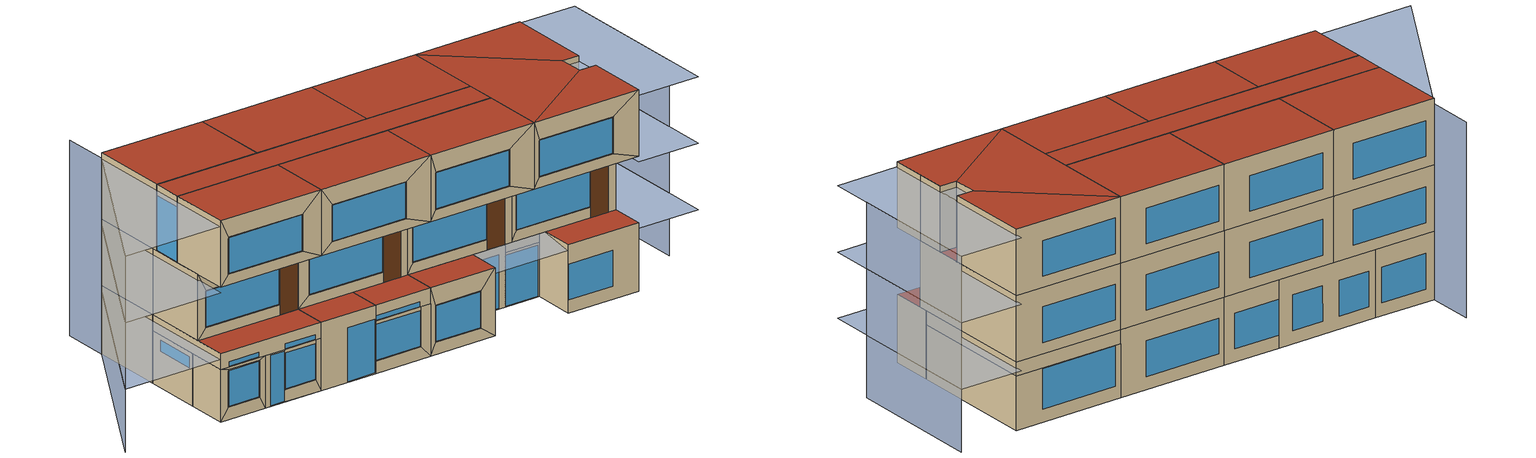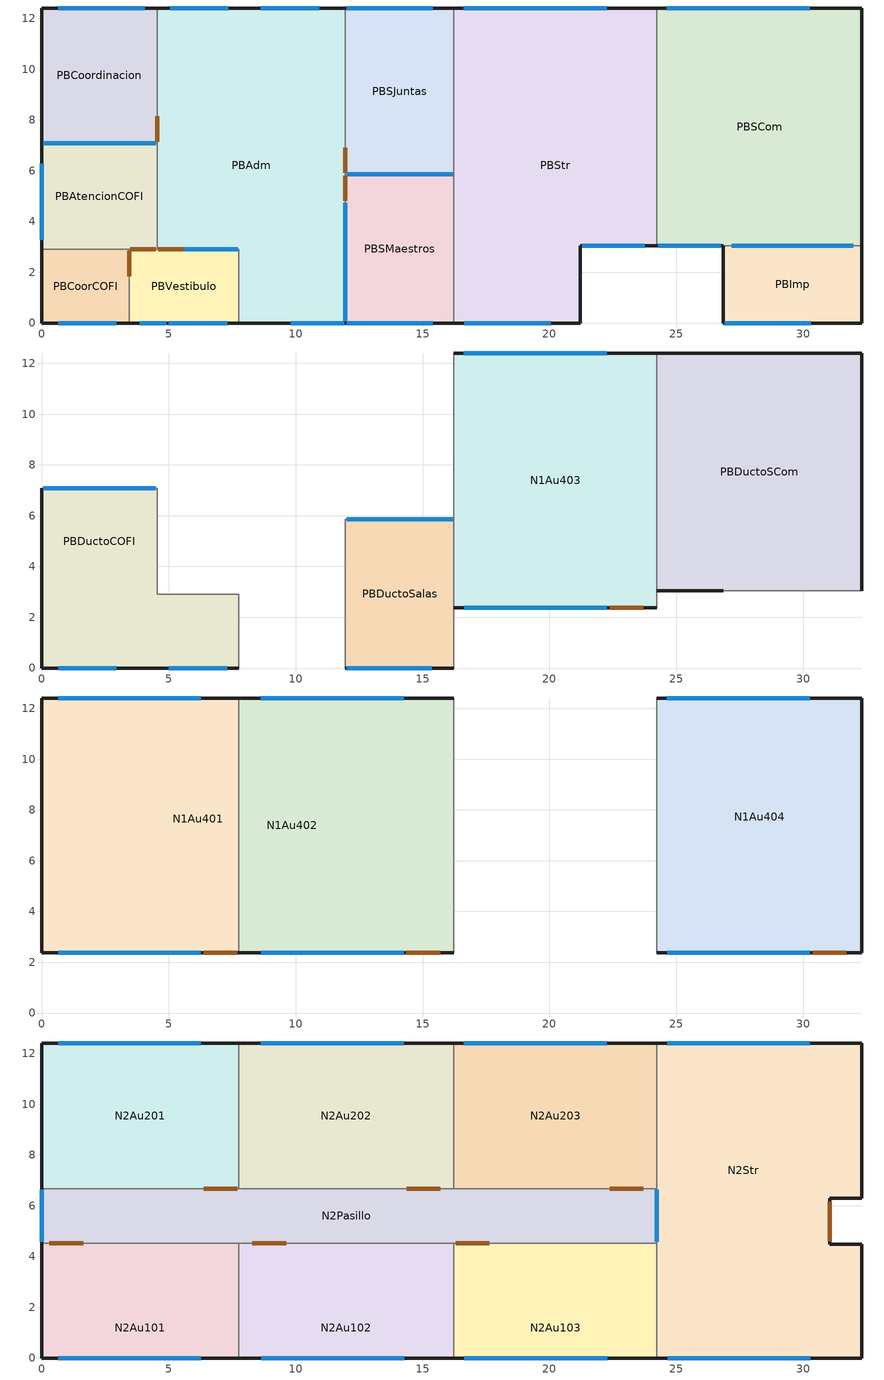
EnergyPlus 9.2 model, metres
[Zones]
PBAdm
 floor outside (PS-12): 11.96,12.41 11.96,0 7.75,0 7.75,2.9 4.54,2.9 4.54,12.41 z0
 wall outside (M-05): 11.96,12.41 4.54,12.41 / 7.75,0 11.96,0 z0:4.68
 wall to PBSMaestros (M-05): 11.96,0 11.96,5.86 z0:3.59
 wall to PBDuctoSalas (M-05): 11.96,0 11.96,5.86 z3.59:4.68
 wall to PBSJuntas (M-08): 11.96,5.86 11.96,12.41 z0:4.68
 wall to PBVestibulo (M-06): 7.75,2.9 7.75,0 z0:3.59
 wall to PBDuctoCOFI (M-06): 7.75,2.9 7.75,0 z3.59:4.68
 wall to PBDuctoCOFI (M-08): 4.54,7.09 4.54,2.9 z3.59:4.68
 wall to PBAtencionCOFI (M-08): 4.54,7.09 4.54,2.9 z0:3.59
 wall to PBCoordinacion (M-08): 4.54,12.41 4.54,7.09 z0:4.68
 wall to PBDuctoCOFI (M-05): 4.54,2.9 7.75,2.9 z3.59:4.68
 wall to PBVestibulo (M-05): 4.54,2.9 7.75,2.9 z0:3.59
 window inside (Ventana_6mm): 11.96,0.07 11.96,4.74 / 5.62,2.9 7.72,2.9 z0.05:3.38
 window (Ventana_6mm): 7.35,12.41 5.06,12.41 z0.9:3.35; 10.93,12.41,3.35 10.92,12.41,0.9 8.63,12.41,0.9 8.64,12.41,3.35
 window (Ventana_10mm): 9.81,0 11.91,0 z0.05:3.72
 door inside (MDF): 11.96,4.81 11.96,5.81 / 11.96,5.91 11.96,6.91 / 4.54,8.14 4.54,7.14 / 4.59,2.9 5.59,2.9 z0:2.25
 roof outside (PS-02): 11.96,0 11.96,2.38 7.75,2.38 7.75,0 z4.68
PBAtencionCOFI
 floor outside (PS-12): 4.54,7.09 4.54,2.9 0,2.9 0,7.09 z0
 wall outside (M-05): 0,7.09 0,2.9 z0:3.59
 wall to PBCoordinacion (M-05): 4.54,7.09 0,7.09 z0:3.59
 wall to PBCoorCOFI (M-06): 0,2.9 3.44,2.9 z0:3.59
 wall to PBVestibulo (M-05): 3.44,2.9 4.54,2.9 z0:3.59
 window (Ventana_6mm): 0,6.27 0,3.27 z2.5:3.25
 door inside (MDF): 3.49,2.9 4.49,2.9 z0:2.25
PBCoorCOFI
 floor outside (PS-12): 3.44,2.9 3.44,0 0,0 0,2.9 z0
 wall outside (M-05): 0,2.9 0,0 z0:3.59; 0.6,0 3,0 z0.85:3.4; 0.6,0,0.85 0,0,0 3.44,0,0 3,0,0.85; 0,0,3.59 0,0,0 0.6,0,0.85 0.6,0,3.4; 3.44,0,3.59 3,0,3.4 3,0,0.85 3.44,0,0; 0,0,3.59 0.6,0,3.4 3,0,3.4 3.44,0,3.59
 wall to PBVestibulo (M-08): 3.44,0 3.44,2.9 z0:3.59
 window (Ventana_6mm): 0.65,0 2.94,0 z0.9:3.35
 door inside (MDF): 3.44,1.85 3.44,2.85 z0:2.25
PBCoordinacion
 floor outside (PS-12): 4.54,12.41 4.54,7.09 0,7.09 0,12.41 z0
 wall outside (M-05): 4.54,12.41 0,12.41 z0:4.68
 wall outside (M-16_MC-04_M-16): 0,12.41 0,7.09 z0:4.68
 wall to PBDuctoCOFI (M-05): 0,7.09 4.54,7.09 z3.59:4.68
 window (Ventana_6mm): 4.05,12.41 0.65,12.41 z0.9:3.35
 window inside (Apertura): 0.05,7.09 4.49,7.09 z3.64:3.96
PBImp
 floor outside (PS-12): 32.3,3.05 32.3,0 26.85,0 26.85,3.05 z0
 wall outside (M-05): 26.85,3.05 26.85,0 32.3,0 32.3,3.05 z0:4.68
 wall to PBDuctoSCom (M-05 Reversed): 32.3,3.05 26.85,3.05 z3.72:4.68
 wall to PBSCom (M-05 Reversed): 32.3,3.05 26.85,3.05 z0:3.72
 window inside (Ventana_6mm): 31.96,3.05 27.18,3.05 z0.05:3.38
 window (Ventana_6mm): 26.9,0 30.3,0 z0.9:3.35
 roof outside (PS-02): 32.3,0 32.3,2.38 26.85,2.38 26.85,0 z4.68
PBSCom
 floor outside (PS-12): 32.3,12.41 32.3,3.05 24.23,3.05 24.23,12.41 z0
 wall outside (MC-04_M-16): 32.3,3.05 32.3,12.41 z0:3.72
 wall outside (M-05): 32.3,12.41 24.23,12.41 / 24.23,3.05 26.85,3.05 z0:3.72
 wall to PBStr (M-05): 24.23,12.41 24.23,3.05 z0:3.72
 window (Ventana_6mm): 30.25,12.41 24.63,12.41 z0.9:3.67
 window (Ventana_10mm): 24.28,3.05 26.74,3.05 z0.05:3.54
 window inside (Ventana_6mm): 27.18,3.05 31.96,3.05 z0.05:3.38
PBSJuntas
 floor outside (PS-12): 16.23,12.41 16.23,5.86 11.96,5.86 11.96,12.41 z0
 wall outside (M-05): 16.23,12.41 11.96,12.41 z0:4.68
 wall to PBStr (M-05 Reversed): 16.23,5.86 16.23,12.41 z0:4.68
 wall to PBDuctoSalas (M-08): 11.96,5.86 16.23,5.86 z3.59:4.68
 wall to PBSMaestros (M-08): 11.96,5.86 16.23,5.86 z0:3.59
 window (Ventana_6mm): 15.41,12.41 12.01,12.41 z0.9:3.35
 window inside (Apertura): 12.01,5.86 16.18,5.86 z3.64:3.96
PBSMaestros
 floor outside (PS-12): 16.23,5.86 16.23,0 11.96,0 11.96,5.86 z0
 wall outside (M-05): 11.96,0 15.46,0 z0.85:3.59; 11.96,0,0.85 11.96,0,0 16.23,0,0 15.46,0,0.85; 15.46,0,3.59 15.46,0,0.85 16.23,0,0 16.23,0,3.59
 wall to PBStr (M-05 Reversed): 16.23,0 16.23,5.86 z0:3.59
 window inside (Ventana_6mm): 11.96,4.74 11.96,0.07 z0.05:3.38
 window (Ventana_6mm): 12.01,0 15.41,0 z0.9:3.35
PBStr
 floor outside (PS-12): 24.23,12.41 24.23,3.05 21.22,3.05 21.22,0 16.23,0 16.23,12.41 z0
 wall outside (M-05): 21.22,0 21.22,3.05 24.23,3.05 / 24.23,12.41 16.23,12.41 z0:4.68; 16.6,0 20.1,0 z0.85:3.4; 16.6,0,0.85 16.23,0,0 21.22,0,0 20.1,0,0.85; 21.22,0,4.68 20.1,0,3.4 20.1,0,0.85 21.22,0,0; 16.23,0,4.68 16.6,0,3.4 20.1,0,3.4 21.22,0,4.68; 16.23,0,4.68 16.23,0,0 16.6,0,0.85 16.6,0,3.4
 wall to PBDuctoSCom (M-05 Reversed): 24.23,3.05 24.23,12.41 z3.72:4.68
 wall to PBDuctoSalas (M-05 Reversed): 16.23,5.86 16.23,0 z3.59:4.68
 window (Ventana_6mm): 22.25,12.41 16.63,12.41 / 16.65,0 20.05,0 z0.9:3.35
 window (Ventana_10mm): 21.29,3.05 23.75,3.05 z0.05:3.72
 roof outside (PS-02): 21.22,0 21.22,2.38 16.23,2.38 16.23,0 z4.68
PBVestibulo
 floor outside (PS-12): 7.75,2.9 7.75,0 3.44,0 3.44,2.9 z0
 wall outside (M-05): 4.95,0 7.35,0 z0.85:3.59; 3.44,0 4.95,0 z0:3.59; 4.95,0,0.85 4.95,0,0 7.75,0,0 7.35,0,0.85; 7.35,0,3.59 7.35,0,0.85 7.75,0,0 7.75,0,3.59
 window (Ventana_6mm): 5.01,0 7.3,0 z0.9:3.35
 window (Ventana_10mm): 3.85,0 4.9,0 z0.05:3.5
 door inside (MDF): 3.44,2.85 3.44,1.85 z0:2.25
N1Au403
 floor outside (PS-01): 24.23,3.05 24.23,2.38 21.22,2.38 21.22,3.05 z4.68
 floor to PBStr (PS-01): 24.23,12.41 24.23,3.05 21.22,3.05 21.22,2.38 16.23,2.38 16.23,12.41 z4.68
 wall outside (M-05): 24.23,12.41 16.23,12.41 / 22.31,2.38 24.23,2.38 z4.68:9.23; 16.59,2.38 22.31,2.38 z5.4:7.95; 16.59,2.38,5.4 16.23,2.38,4.68 22.31,2.38,4.68 22.31,2.38,5.4; 16.23,2.38,9.23 16.23,2.38,4.68 16.59,2.38,5.4 16.59,2.38,7.95; 16.23,2.38,9.23 16.59,2.38,7.95 22.31,2.38,7.95 22.31,2.38,9.23
 wall to N1Au404 (M-05): 24.23,2.38 24.23,12.41 z4.68:9.23
 wall to N1Au402 (M-05 Reversed): 16.23,12.41 16.23,2.38 z4.68:9.23
 window (Ventana_6mm): 22.25,12.41 16.63,12.41 / 16.64,2.38 22.26,2.38 z5.45:7.9
 door (Puerta Metalica): 22.37,2.38 23.7,2.38 z4.68:8.43
PBDuctoCOFI
 floor to PBCoorCOFI (CieloFalso): 3.44,2.9 3.44,0 0,0 0,2.9 z3.59
 floor to PBAtencionCOFI (CieloFalso): 4.54,7.09 4.54,2.9 0,2.9 0,7.09 z3.59
 floor to PBVestibulo (CieloFalso): 7.75,2.9 7.75,0 3.44,0 3.44,2.9 z3.59
 wall outside (M-05): 0,7.09 0,0 7.75,0 z3.59:4.68
 window (Apertura): 0.65,0 2.94,0 / 5,0 7.3,0 z3.64:3.96
 roof outside (PS-02): 7.75,0 7.75,2.38 0,2.38 0,0 z4.68
PBDuctoSalas
 floor to PBSMaestros (CieloFalso): 16.23,5.86 16.23,0 11.96,0 11.96,5.86 z3.59
 wall outside (M-05): 11.96,0 16.23,0 z3.59:4.68
 window (Apertura): 12.01,0 15.36,0 z3.64:3.96
 roof outside (PS-02): 16.23,0 16.23,2.38 11.96,2.38 11.96,0 z4.68
PBDuctoSCom
 floor to PBSCom (CieloFalso): 32.3,12.41 32.3,3.05 24.23,3.05 24.23,12.41 z3.72
 wall outside (MC-04_M-16): 32.3,3.05 32.3,12.41 z3.72:4.68
 wall outside (M-05): 32.3,12.41 24.23,12.41 / 24.23,3.05 26.85,3.05 z3.72:4.68
N1Au401
 floor to PBDuctoCOFI (PS-01): 4.54,7.09 4.54,2.9 7.75,2.9 7.75,2.38 0,2.38 0,7.09 z4.68
 floor to PBCoordinacion (PS-01): 4.54,12.41 4.54,7.09 0,7.09 0,12.41 z4.68
 floor to PBAdm (PS-01 Reversed): 7.75,12.41 7.75,2.9 4.54,2.9 4.54,12.41 z4.68
 wall outside (M-05): 7.75,12.41 0,12.41 / 0,7.09 0,2.38 / 6.31,2.38 7.75,2.38 z4.68:9.23; 0.59,2.38 6.31,2.38 z5.4:7.95; 0.59,2.38,5.4 0,2.38,4.68 6.31,2.38,4.68 6.31,2.38,5.4; 0,2.38,9.23 0,2.38,4.68 0.59,2.38,5.4 0.59,2.38,7.95; 0,2.38,9.23 0.59,2.38,7.95 6.31,2.38,7.95 6.31,2.38,9.23
 wall outside (M-16_MC-04_M-16): 0,12.41 0,7.09 z4.68:9.23
 wall to N1Au402 (M-05): 7.75,2.38 7.75,12.41 z4.68:9.23
 window (Ventana_6mm): 6.27,12.41 0.65,12.41 / 0.64,2.38 6.26,2.38 z5.45:7.9
 door (Puerta Metalica): 6.37,2.38 7.7,2.38 z4.68:8.43
N1Au402
 floor to PBSJuntas (PS-01): 16.23,12.41 16.23,5.86 11.96,5.86 11.96,12.41 z4.68
 floor to PBDuctoSalas (PS-01): 16.23,5.86 16.23,2.38 11.96,2.38 11.96,5.86 z4.68
 floor to PBAdm (PS-01 Reversed): 11.96,12.41 11.96,2.38 7.75,2.38 7.75,12.41 z4.68
 wall outside (M-05): 16.23,12.41 7.75,12.41 / 14.31,2.38 16.23,2.38 z4.68:9.23; 8.59,2.38 14.31,2.38 z5.4:7.95; 8.59,2.38,5.4 7.75,2.38,4.68 14.31,2.38,4.68 14.31,2.38,5.4; 7.75,2.38,9.23 7.75,2.38,4.68 8.59,2.38,5.4 8.59,2.38,7.95; 7.75,2.38,9.23 8.59,2.38,7.95 14.31,2.38,7.95 14.31,2.38,9.23
 window (Ventana_6mm): 14.25,12.41 8.63,12.41 / 8.64,2.38 14.26,2.38 z5.45:7.9
 door (Puerta Metalica): 14.36,2.38 15.69,2.38 z4.68:8.43
N1Au404
 floor outside (PS-01): 26.85,3.05 26.85,2.38 24.23,2.38 24.23,3.05 z4.68
 floor to PBImp (PS-01): 32.3,3.05 32.3,2.38 26.85,2.38 26.85,3.05 z4.68
 floor to PBDuctoSCom (PS-01): 32.3,12.41 32.3,3.05 24.23,3.05 24.23,12.41 z4.68
 wall outside (MC-04_M-16): 32.3,2.38 32.3,12.41 z4.68:9.23
 wall outside (M-05): 32.3,12.41 24.23,12.41 / 30.31,2.38 32.3,2.38 z4.68:9.23; 24.59,2.38 30.31,2.38 z5.4:7.95; 24.59,2.38,5.4 24.23,2.38,4.68 30.31,2.38,4.68 30.31,2.38,5.4; 24.23,2.38,9.23 24.23,2.38,4.68 24.59,2.38,5.4 24.59,2.38,7.95; 24.23,2.38,9.23 24.59,2.38,7.95 30.31,2.38,7.95 30.31,2.38,9.23
 window (Ventana_6mm): 30.25,12.41 24.63,12.41 / 24.64,2.38 30.26,2.38 z5.45:7.9
 door (Puerta Metalica): 30.37,2.38 31.7,2.38 z4.68:8.43
 roof outside (PS-01): 32.3,4.48 32.3,6.29 31.05,6.29 31.05,4.48 z9.23
N2Au101
 floor outside (PS-01): 7.75,2.38 7.75,0 0,0 0,2.38 z9.23
 floor to N1Au401 (PS-01): 7.75,4.53 7.75,2.38 0,2.38 0,4.53 z9.23
 wall outside (M-05_Aire_M-05): 0,4.53 0,0 z9.23:13.78
 wall outside (M-05): 0.6,0 6.32,0 z9.95:12.5; 0.6,0,9.95 0,0,9.23 7.75,0,9.23 6.32,0,9.95; 0,0,13.78 0,0,9.23 0.6,0,9.95 0.6,0,12.5; 7.75,0,13.78 6.32,0,12.5 6.32,0,9.95 7.75,0,9.23; 0,0,13.78 0.6,0,12.5 6.32,0,12.5 7.75,0,13.78
 wall to N2Au102 (M-05_Aire_M-05): 7.75,0 7.75,4.53 z9.23:13.78
 wall to N2Pasillo (M-05): 7.75,4.53 0,4.53 z9.23:13.78
 window (Ventana_6mm): 0.65,0 6.27,0 z10:12.45
 door inside (Puerta Metalica): 1.63,4.53 0.3,4.53 z9.23:12.98
 roof outside (PS-05): 7.75,0 7.75,4.53 0,4.53 0,0 z13.78
N2Au102
 floor outside (PS-01): 16.23,2.38 16.23,0 7.75,0 7.75,2.38 z9.23
 floor to N1Au402 (PS-01): 16.23,4.53 16.23,2.38 7.75,2.38 7.75,4.53 z9.23
 wall outside (M-05): 8.6,0 14.32,0 z9.95:12.5; 8.6,0,9.95 7.75,0,9.23 16.23,0,9.23 14.32,0,9.95; 7.75,0,13.78 7.75,0,9.23 8.6,0,9.95 8.6,0,12.5; 16.23,0,13.78 14.32,0,12.5 14.32,0,9.95 16.23,0,9.23; 7.75,0,13.78 8.6,0,12.5 14.32,0,12.5 16.23,0,13.78
 wall to N2Au103 (M-05_Aire_M-05): 16.23,0 16.23,4.53 z9.23:13.78
 wall to N2Pasillo (M-05): 16.23,4.53 7.75,4.53 z9.23:13.78
 window (Ventana_6mm): 8.65,0 14.27,0 z10:12.45
 door inside (Puerta Metalica): 9.63,4.53 8.3,4.53 z9.23:12.98
 roof outside (PS-05): 16.23,0 16.23,4.53 7.75,4.53 7.75,0 z13.78
N2Au103
 floor outside (PS-01): 24.23,2.38 24.23,0 16.23,0 16.23,2.38 z9.23
 floor to N1Au403 (PS-01): 24.23,4.53 24.23,2.38 16.23,2.38 16.23,4.53 z9.23
 wall outside (M-05): 16.6,0 22.32,0 z9.95:12.5; 16.6,0,9.95 16.23,0,9.23 24.23,0,9.23 22.32,0,9.95; 16.23,0,13.78 16.23,0,9.23 16.6,0,9.95 16.6,0,12.5; 24.23,0,13.78 22.32,0,12.5 22.32,0,9.95 24.23,0,9.23; 16.23,0,13.78 16.6,0,12.5 22.32,0,12.5 24.23,0,13.78
 wall to N2Str (M-05_Aire_M-05): 24.23,0 24.23,4.53 z9.23:13.78
 wall to N2Pasillo (M-05): 24.23,4.53 16.23,4.53 z9.23:13.78
 window (Ventana_6mm): 16.65,0 22.27,0 z10:12.45
 door inside (Puerta Metalica): 17.63,4.53 16.3,4.53 z9.23:12.98
 roof outside (PS-05): 24.23,0 24.23,4.53 16.23,4.53 16.23,0 z13.78
N2Au201
 floor to N1Au401 (PS-01): 7.75,12.41 7.75,6.67 0,6.67 0,12.41 z9.23
 wall outside (M-05): 7.75,12.41 0,12.41 z9.23:13.78
 wall outside (M-16_MC-04_M-16): 0,12.41 0,6.67 z9.23:13.78
 wall to N2Au202 (M-05): 7.75,6.67 7.75,12.41 z9.23:13.78
 wall to N2Pasillo (M-05): 0,6.67 7.75,6.67 z9.23:13.78
 window (Ventana_6mm): 6.27,12.41 0.65,12.41 z10:12.45
 door inside (Puerta Metalica): 6.37,6.67 7.7,6.67 z9.23:12.98
 roof outside (PS-05): 7.75,6.67 7.75,12.41 0,12.41 0,6.67 z13.78
N2Au202
 floor to N1Au402 (PS-01): 16.23,12.41 16.23,6.67 7.75,6.67 7.75,12.41 z9.23
 wall outside (M-05): 16.23,12.41 7.75,12.41 z9.23:13.78
 wall to N2Au203 (M-05): 16.23,6.67 16.23,12.41 z9.23:13.78
 wall to N2Pasillo (M-05): 7.75,6.67 16.23,6.67 z9.23:13.78
 window (Ventana_6mm): 14.25,12.41 8.63,12.41 z10:12.45
 door inside (Puerta Metalica): 14.37,6.67 15.7,6.67 z9.23:12.98
 roof outside (PS-05): 16.23,6.67 16.23,12.41 7.75,12.41 7.75,6.67 z13.78
N2Au203
 floor to N1Au403 (PS-01): 24.23,12.41 24.23,6.67 16.23,6.67 16.23,12.41 z9.23
 wall outside (M-05): 24.23,12.41 16.23,12.41 z9.23:13.78
 wall to N2Str (M-05): 24.23,6.67 24.23,12.41 z9.23:13.78
 wall to N2Pasillo (M-05): 16.23,6.67 24.23,6.67 z9.23:13.78
 window (Ventana_6mm): 22.25,12.41 16.63,12.41 z10:12.45
 door inside (Puerta Metalica): 22.37,6.67 23.7,6.67 z9.23:12.98
 roof outside (PS-05): 24.23,6.67 24.23,12.41 16.23,12.41 16.23,6.67 z13.78
N2Pasillo
 floor to N1Au402 (PS-01 Reversed): 16.23,6.67 16.23,4.53 7.75,4.53 7.75,6.67 z9.23
 floor to N1Au403 (PS-01 Reversed): 24.23,6.67 24.23,4.53 16.23,4.53 16.23,6.67 z9.23
 floor to N1Au401 (PS-01 Reversed): 7.75,6.67 7.75,4.53 0,4.53 0,6.67 z9.23
 wall outside (M-05): 0,6.67 0,4.53 z9.23:13.78
 wall to N2Str (M-05 Reversed): 24.23,4.53 24.23,6.67 z9.23:13.78
 window inside (Apertura): 24.23,4.58 24.23,6.62 z9.28:13.03
 window (Ventana_6mm): 0,6.62 0,4.58 z9.28:13.03
 roof outside (PS-05): 24.23,4.53 24.23,6.67 0,6.67 0,4.53 z13.78
N2Str
 floor outside (PS-01): 32.3,2.38 32.3,0 24.23,0 24.23,2.38 z9.23
 floor to N1Au404 (PS-01 Reversed): 32.3,12.41 32.3,6.29 31.05,6.29 31.05,12.41 z9.23; 32.3,4.49 32.3,2.38 31.05,2.38 31.05,4.49 z9.23; 31.05,12.41 31.05,2.38 24.23,2.38 24.23,12.41 z9.23
 wall outside (M-05_Aire_M-05): 32.3,0 32.3,2.38 z9.23:13.78
 wall outside (MC-04): 32.3,2.38 32.3,4.49 31.05,4.49 z9.23:13.78
 wall outside (MC-04_M-16): 31.05,4.49 31.05,6.29 32.3,6.29 32.3,12.41 z9.23:13.78
 wall outside (M-05): 32.3,12.41 24.23,12.41 z9.23:13.78; 24.6,0 30.32,0 z9.95:12.5; 24.6,0,9.95 24.23,0,9.23 32.3,0,9.23 30.32,0,9.95; 24.23,0,13.78 24.23,0,9.23 24.6,0,9.95 24.6,0,12.5; 32.3,0,13.78 30.32,0,12.5 30.32,0,9.95 32.3,0,9.23; 24.23,0,13.78 24.6,0,12.5 30.32,0,12.5 32.3,0,13.78
 window (Ventana_6mm): 30.25,12.41 24.63,12.41 / 24.65,0 30.27,0 z10:12.45
 door (Puerta Metalica): 31.05,4.59 31.05,6.17 z9.23:12.81
 roof outside (PS-05): 32.3,0 32.3,4.49 31.05,4.49 24.23,0 z13.78; 32.3,6.29 32.3,12.41 24.23,12.41 31.05,6.29 z13.78; 24.23,0 31.05,4.49 31.05,6.29 24.23,12.41 z13.78
shading: 36.9,3.05 36.9,12.92 / 0,12.41 -7.39,0 z4.3:8.85; 0,12.41 -7.39,0 / 36.9,3.05 36.9,12.92 z8.85:13.4; 0,12.41 -7.39,0 / 36.9,3.05 36.9,12.92 z0:4.3; 0,15.76 0,12.41 z0:13.4; 0,0 0,12.41 -7.39,0 z13.4; 36.9,0 36.9,12.92 32.3,12.92 32.3,0 z13.4; 0,0 0,12.41 -7.39,0 z8.85; 32.3,4.49 32.3,6.29 31.05,6.29 31.05,4.49 z13.4; 0,0 0,12.41 -7.39,0 z4.3; 36.9,0 36.9,12.92 32.3,12.92 32.3,0 z8.85; 21.22,2.38,4.68 21.22,0,4.3 26.85,0,4.3 26.85,2.38,4.68; 36.9,0 36.9,12.92 32.3,12.92 32.3,0 z4.3
[Building]
Nuevo edificio LIER
[Site:Location]
Temixco: Latitude {deg}=18.85; Longitude {deg}=-99.14; Time Zone {hr}=-6; Elevation {m}=1280
[Material] Thermal Absorptance=0.9
Name | Roughness | Thickness {m} | Conductivity {W/m-K} | Density {kg/m3} | Specific Heat {J/kg-K} | Solar Absorptance | Visible Absorptance
Aire_L320 | MediumRough | 0.32 | 0.02551 | 1.184 | 1007 | 0.7 | 0.7
concreto_fc150_L80_a70; concreto_fc150_marmol_L80_a70 | MediumRough | 0.08 | 1.3 | 1800 | 1000 | 0.7 | 0.7
concreto_fc250_L170 | MediumRough | 0.17 | 2 | 2400 | 1000 | 0.7 | 0.7
concreto_fc250_L200_a70 | MediumRough | 0.2 | 2 | 2400 | 1000 | 0.7 | 0.7
durock_L13_a30 | Smooth | 0.013 | 0.029 | 1920 | 670 | 0.3 | 0.3
F16AcousticTile_L25_a30 | MediumSmooth | 0.025 | 0.06 | 368 | 590 | 0.3 | 0.3
fachaleta_L10_a30 | Smooth | 0.01 | 0.7 | 1970 | 800 | 0.3 | 0.3
impermeabilizante_L5_a30 | VeryRough | 0.005 | 0.16 | 1121.29 | 1460 | 0.3 | 0.3
lana_L64 | Rough | 0.064 | 0.045 | 10 | 700 | 0.7 | 0.7
madera_L20_a30 | Smooth | 0.02 | 0.14 | 600 | 1210 | 0.3 | 0.3
MetalDecking_L80_a40 | Smooth | 0.08 | 45.006 | 7680 | 418.4 | 0.4 | 0.4
tabique_hueco_C1_L20_a30; tabique_hueco_C3_L20_a30 | MediumRough | 0.0254 | 0.7 | 2011 | 800 | 0.3 | 0.3
tabique_hueco_C2_L100 | MediumRough | 0.0892 | 0.7 | 2011 | 800 | 0.3 | 0.3
vermiculita_L270 | Rough | 0.27 | 0.19 | 700 | 800 | 0.7 | 0.7
[WindowMaterial:Glazing] Optical Data Type=SpectralAverage; Infrared Transmittance at Normal Incidence=0; Front Side Infrared Hemispherical Emissivity=0.84; Back Side Infrared Hemispherical Emissivity=0.84; Conductivity {W/m-K}=1; Dirt Correction Factor for Solar and Visible Transmittance=1; Solar Diffusing=No
Name | Thickness {m} | Solar Transmittance at Normal Incidence | Front Side Solar Reflectance at Normal Incidence | Back Side Solar Reflectance at Normal Incidence | Visible Transmittance at Normal Incidence | Front Side Visible Reflectance at Normal Incidence | Back Side Visible Reflectance at Normal Incidence
ID122_Vidrio10mm | 0.0099 | 0.685 | 0.068 | 0.066 | 0.86 | 0.081 | 0.081
ID5012_Vidrio6mm | 0.005664 | 0.771 | 0.072 | 0.073 | 0.886 | 0.085 | 0.085
[WindowMaterial:SimpleGlazingSystem]
Ventana_de_aire: U-Factor {W/m2-K}=7; Solar Heat Gain Coefficient=0.9999; Visible Transmittance=0.9999
[Construction]
Apertura: Ventana_de_aire
CieloFalso: F16AcousticTile_L25_a30
M-05: tabique_hueco_C1_L20_a30, tabique_hueco_C2_L100, tabique_hueco_C3_L20_a30
M-05 Reversed: tabique_hueco_C3_L20_a30, tabique_hueco_C2_L100, tabique_hueco_C1_L20_a30
M-05_Aire_M-05: tabique_hueco_C1_L20_a30, tabique_hueco_C2_L100, tabique_hueco_C3_L20_a30, Aire_L320, tabique_hueco_C3_L20_a30, tabique_hueco_C2_L100, tabique_hueco_C1_L20_a30
M-06: durock_L13_a30, lana_L64, durock_L13_a30
M-08: durock_L13_a30, lana_L64, durock_L13_a30, lana_L64, durock_L13_a30
M-16_MC-04_M-16: fachaleta_L10_a30, concreto_fc250_L200_a70, fachaleta_L10_a30
MC-04: concreto_fc250_L200_a70
MC-04_M-16: concreto_fc250_L200_a70, fachaleta_L10_a30
MDF: madera_L20_a30
PS-01: concreto_fc150_L80_a70, concreto_fc250_L170
PS-01 Reversed: concreto_fc250_L170, concreto_fc150_L80_a70
PS-02; PS-12: concreto_fc150_marmol_L80_a70, concreto_fc250_L170
PS-05: impermeabilizante_L5_a30, vermiculita_L270, concreto_fc250_L170
Puerta Metalica: MetalDecking_L80_a40
Ventana_10mm: ID122_Vidrio10mm
Ventana_6mm: ID5012_Vidrio6mm
[Zone]
N1Au401; N1Au402; N1Au403; N1Au404; N2Au101; N2Au102; N2Au103; N2Au201; N2Au202; N2Au203; N2Pasillo; N2Str; PBAdm; PBAtencionCOFI; PBCoorCOFI; PBCoordinacion; PBDuctoCOFI; PBDuctoSalas; PBDuctoSCom; PBImp; PBSCom; PBSJuntas; PBSMaestros; PBStr; PBVestibulo
[People] Number of People Calculation Method=People; Fraction Radiant=0.335; Sensible Heat Fraction=0.538; Activity Level Schedule=Trabajando130
Name | Zone or ZoneList | Number of People Schedule | Number of People
People_AU401 | N1Au401 | OccN1Au401 | 41
People_AU402 | N1Au402 | OccN1Au402 | 41
People_AU403 | N1Au403 | OccN1Au403 | 41
People_AU404 | N1Au404 | OccN1Au404 | 41
People_AU101 | N2Au101 | OccN2Au101 | 11
People_AU102 | N2Au102 | OccN2Au102 | 11
People_AU103 | N2Au103 | OccN2Au103 | 11
People_AU201 | N2Au201 | OccN2Au201 | 21
People_AU202 | N2Au202 | OccN2Au202 | 21
People_AU203 | N2Au203 | OccN2Au203 | 21
People_PBSalaEstar | N2Str | OccAdmonGeneral | 40
People_Admon | PBAdm | OccAdmonGeneral | 3
People_AtCOFI | PBAtencionCOFI | OccAdmonGeneral | 2
People_CoorCOFI | PBCoorCOFI | OccPBCoorCOFI | 1
People_Coordinacion | PBCoordinacion | OccAdmonGeneral | 1
People_PBIMP | PBImp | OccAdmonGeneral | 1
People_SCOMP | PBSCom | OccPBSCom | 21
People_SJUNTAS | PBSJuntas | OccPBSJuntas | 5
People_SMAESTROS | PBSMaestros | OccAdmonGeneral | 2
People_STr | PBStr | OccN2AuStrGRAL | 25
People_VstibuloCOFI | PBVestibulo | OccPBVestibulo | 1
[ElectricEquipment] Design Level Calculation Method=Watts/Person; Watts per Person {W/person}=100
Name | Zone or ZoneList | Schedule
Electric Equipment 5 | N1Au401 | OccN1Au401
Electric Equipment 8 | N1Au402 | OccN1Au402
Electric Equipment 9 | N1Au403 | OccN1Au403
Electric Equipment 12 | N1Au404 | OccN1Au404
Electric Equipment 3 | N2Au101 | OccN2Au101
Electric Equipment 6 | N2Au102 | OccN2Au102
Electric Equipment 10 | N2Au103 | OccN2Au103
Electric Equipment 4 | N2Au201 | OccN2Au201
Electric Equipment 7 | N2Au202 | OccN2Au202
Electric Equipment 11 | N2Au203 | OccN2Au203
Electric Equipment 17 | N2Str | OccAdmonGeneral
Electric Equipment 1 | PBAdm | OccAdmonGeneral
Electric Equipment 2 | PBAtencionCOFI | OccAdmonGeneral
Electric Equipment 15 | PBCoorCOFI | OccPBCoorCOFI
Electric Equipment 14 | PBCoordinacion | OccAdmonGeneral
Electric Equipment 16 | PBImp | OccAdmonGeneral
Electric Equipment 13 | PBSCom | OccPBSCom
Electric Equipment 18 | PBSJuntas | OccPBSJuntas
Electric Equipment 19 | PBSMaestros | OccAdmonGeneral
Electric Equipment 20 | PBStr | OccN2AuStrGRAL
Electric Equipment 21 | PBVestibulo | OccPBVestibulo
[ZoneInfiltration:DesignFlowRate] Schedule=Always On Discrete; Design Flow Rate Calculation Method=AirChanges/Hour
Name | Zone or ZoneList | Air Changes per Hour {1/hr} | Constant Term Coefficient
ACH_AU401 | N1Au401 | 0.5
ACH_AU402 | N1Au402 | 0.5
ACH_AU403 | N1Au403 | 0.5
ACH_AU404 | N1Au404 | 0.5
ACH_AU101 | N2Au101 | 0.5
ACH_AU102 | N2Au102 | 0.5
ACH_AU103 | N2Au103 | 0.5
ACH_AU201 | N2Au201 | 0.5
ACH_AU202 | N2Au202 | 0.5
ACH_AU203 | N2Au203 | 0.5
ACH_Pasillo | N2Pasillo | 5
ACH_PBSalaEstar | N2Str | 0.5
ACH_Admon | PBAdm | 0.5
ACH_AtCOFI | PBAtencionCOFI | 0.5
ACH_CoorCOFI | PBCoorCOFI | 0.5
ACH_Coordinacion | PBCoordinacion | 0.5
ACH_PBIMP | PBImp | 0.5
ACH_SCOMP | PBSCom | 0.5
ACH_SJUNTAS | PBSJuntas | 0.5 | 1
ACH_SMAESTROS | PBSMaestros | 0.5
ACH_STr | PBStr | 0.5
ACH_VestibuloCOFI | PBVestibulo | 0.5
[InternalMass]
Name | Construction | Zone or ZoneList | Surface Area {m2}
Interior Partition Surface 1 | M-08 | PBAdm | 5.2055
Interior Partition Surface 2 | M-08 | PBAdm | 13.3548
Interior Partition Surface 3 | M-08 | PBAdm | 14.0369
Interior Partition Surface 4 | M-08 | PBAdm | 13.283
Interior Partition Surface 5 | M-06 | PBAtencionCOFI | 10.5905
Interior Partition Surface 6 | M-06 | PBAtencionCOFI | 4.8106
[Schedule:Compact]
OccAdmonGeneral; OccN2AuStrGRAL: Through: 01/03, For: AllDays, Until: 24:00, 0, Through: 03/28, For: Weekdays, Until: 9:00, 0, Until: 14:00, 1, Until: 15:00, 0, Until: 19:00, 1, Until: 24:00, 0, For: AllOtherDays, Until: 24:00, 0, Through: 04/04, For: AllDays, Until: 24:00, 0, Through: 07/04, For: WeekDays, Until: 9:00, 0, Until: 14:00, 1, Until: 15:00, 0, Until: 19:00, 1, Until: 24:00, 0, For: AllOtherDays, Until: 24:00, 0, Through: 07/25, For: AllDays, Until: 24:00, 0, Through: 12/19, For: WeekDays, Until: 9:00, 0, Until: 14:00, 1, Until: 15:00, 0, Until: 19:00, 1, Until: 24:00, 0, For: AllOtherDays, Until: 24:00, 0, Through: 12/31, For: AllDays, Until: 24:00, 0
OccN1Au401: Through: 01/03, For: AllDays, Until: 24:00, 0, Through: 03/28, For: Monday Wednesday, Until: 8:00, 0, Until: 14:00, 1, Until: 24:00, 0, For: Tuesday, Until: 8:00, 0, Until: 10:00, 1, Until: 16:00, 0, Until: 18:00, 1, Until: 24:00, 0, For: Thursday, Until: 8:00, 0, Until: 14:00, 1, Until: 16:00, 0, Until: 18:00, 1, Until: 24:00, 0, For: AllOtherDays, Until: 24:00, 0, Through: 04/04, For: AllDays, Until: 24:00, 0, Through: 07/04, For: Monday Wednesday, Until: 8:00, 0, Until: 14:00, 1, Until: 24:00, 0, For: Tuesday, Until: 8:00, 0, Until: 10:00, 1, Until: 16:00, 0, Until: 18:00, 1, Until: 24:00, 0, For: Thursday, Until: 8:00, 0, Until: 14:00, 1, Until: 16:00, 0, Until: 18:00, 1, Until: 24:00, 0, For: AllOtherDays, Until: 24:00, 0, Through: 07/25, For: AllDays, Until: 24:00, 0, Through: 12/19, For: Monday Wednesday, Until: 8:00, 0, Until: 14:00, 1, Until: 24:00, 0, For: Tuesday, Until: 8:00, 0, Until: 10:00, 1, Until: 16:00, 0, Until: 18:00, 1, Until: 24:00, 0, For: Thursday, Until: 8:00, 0, Until: 14:00, 1, Until: 16:00, 0, Until: 18:00, 1, Until: 24:00, 0, For: AllOtherDays, Until: 24:00, 0, Through: 12/31, For: AllDays, Until: 24:00, 0
OccN1Au402: Through: 01/03, For: AllDays, Until: 24:00, 0, Through: 03/28, For: Monday Tuesday Friday, Until: 8:00, 0, Until: 14:00, 1, Until: 24:00, 0, For: Thursday, Until: 8:00, 0, Until: 12:00, 1, Until: 24:00, 0, For: AllOtherDays, Until: 24:00, 0, Through: 04/04, For: AllDays, Until: 24:00, 0, Through: 07/04, For: Monday Tuesday Friday, Until: 8:00, 0, Until: 14:00, 1, Until: 24:00, 0, For: Thursday, Until: 8:00, 0, Until: 12:00, 1, Until: 24:00, 0, For: AllOtherDays, Until: 24:00, 0, Through: 07/25, For: AllDays, Until: 24:00, 0, Through: 12/19, For: Monday Tuesday Friday, Until: 8:00, 0, Until: 14:00, 1, Until: 24:00, 0, For: Thursday, Until: 8:00, 0, Until: 12:00, 1, Until: 24:00, 0, For: AllOtherDays, Until: 24:00, 0, Through: 12/31, For: AllDays, Until: 24:00, 0
OccN1Au403: Through: 01/03, For: AllDays, Until: 24:00, 0, Through: 03/28, For: Monday Tuesday Wednesday Thursday, Until: 12:00, 0, Until: 14:00, 1, Until: 24:00, 0, For: AllOtherDays, Until: 24:00, 0, Through: 04/04, For: AllDays, Until: 24:00, 0, Through: 07/04, For: Monday Tuesday Wednesday Thursday, Until: 12:00, 0, Until: 14:00, 1, Until: 24:00, 0, For: AllOtherDays, Until: 24:00, 0, Through: 07/25, For: AllDays, Until: 24:00, 0, Through: 12/19, For: Monday Tuesday Wednesday Thursday, Until: 12:00, 0, Until: 14:00, 1, Until: 24:00, 0, For: AllOtherDays, Until: 24:00, 0, Through: 12/31, For: AllDays, Until: 24:00, 0
OccN1Au404: Through: 01/03, For: AllDays, Until: 24:00, 0, Through: 03/28, For: Monday Tuesday Wednesday, Until: 8:00, 0, Until: 12:00, 1, Until: 24:00, 0, For: Thursday, Until: 12:00, 0, Until: 14:00, 1, Until: 16:00, 0, Until: 18:00, 1, Until: 24:00, 0, For: AllOtherDays, Until: 24:00, 0, Through: 04/04, For: AllDays, Until: 24:00, 0, Through: 07/04, For: Monday Tuesday Wednesday, Until: 8:00, 0, Until: 12:00, 1, Until: 24:00, 0, For: Thursday, Until: 12:00, 0, Until: 14:00, 1, Until: 16:00, 0, Until: 18:00, 1, Until: 24:00, 0, For: AllOtherDays, Until: 24:00, 0, Through: 07/25, For: AllDays, Until: 24:00, 0, Through: 12/19, For: Monday Tuesday Wednesday, Until: 8:00, 0, Until: 12:00, 1, Until: 24:00, 0, For: Thursday, Until: 12:00, 0, Until: 14:00, 1, Until: 16:00, 0, Until: 18:00, 1, Until: 24:00, 0, For: AllOtherDays, Until: 24:00, 0, Through: 12/31, For: AllDays, Until: 24:00, 0
OccN2Au101: Through: 01/03, For: AllDays, Until: 24:00, 0, Through: 03/28, For: Monday, Until: 12:00, 0, Until: 14:00, 1, Until: 16:00, 0, Until: 18:00, 1, Until: 24:00, 0, For: Tuesday, Until: 12:00, 0, Until: 14:00, 1, Until: 24:00, 0, For: AllOtherDays, Until: 24:00, 0, Through: 04/04, For: AllDays, Until: 24:00, 0, Through: 07/04, For: Monday, Until: 12:00, 0, Until: 14:00, 1, Until: 16:00, 0, Until: 18:00, 1, Until: 24:00, 0, For: Tuesday, Until: 12:00, 0, Until: 14:00, 1, Until: 24:00, 0, For: AllOtherDays, Until: 24:00, 0, Through: 07/25, For: AllDays, Until: 24:00, 0, Through: 12/19, For: Monday, Until: 12:00, 0, Until: 14:00, 1, Until: 16:00, 0, Until: 18:00, 1, Until: 24:00, 0, For: Tuesday, Until: 12:00, 0, Until: 14:00, 1, Until: 24:00, 0, For: AllOtherDays, Until: 24:00, 0, Through: 12/31, For: AllDays, Until: 24:00, 0
OccN2Au102: Through: 01/03, For: AllDays, Until: 24:00, 0, Through: 03/28, For: Monday, Until: 12:00, 0, Until: 14:00, 1, Until: 16:00, 0, Until: 18:00, 1, Until: 24:00, 0, For: Tuesday Thursday, Until: 10:00, 0, Until: 12:00, 1, Until: 24:00, 0, For: Wednesday, Until: 12:00, 0, Until: 14:00, 1, Until: 24:00, 0, For: AllOtherDays, Until: 24:00, 0, Through: 04/04, For: AllDays, Until: 24:00, 0, Through: 07/04, For: Monday, Until: 12:00, 0, Until: 14:00, 1, Until: 16:00, 0, Until: 18:00, 1, Until: 24:00, 0, For: Tuesday Thursday, Until: 10:00, 0, Until: 12:00, 1, Until: 24:00, 0, For: Wednesday, Until: 12:00, 0, Until: 14:00, 1, Until: 24:00, 0, For: AllOtherDays, Until: 24:00, 0, Through: 07/25, For: AllDays, Until: 24:00, 0, Through: 12/19, For: Monday, Until: 12:00, 0, Until: 14:00, 1, Until: 16:00, 0, Until: 18:00, 1, Until: 24:00, 0, For: Tuesday Thursday, Until: 10:00, 0, Until: 12:00, 1, Until: 24:00, 0, For: Wednesday, Until: 12:00, 0, Until: 14:00, 1, Until: 24:00, 0, For: AllOtherDays, Until: 24:00, 0, Through: 12/31, For: AllDays, Until: 24:00, 0
OccN2Au103: Through: 01/03, For: AllDays, Until: 24:00, 0, Through: 03/28, For: Tuesday Thursday, Until: 10:00, 0, Until: 14:00, 1, Until: 24:00, 0, For: AllOtherDays, Until: 24:00, 0, Through: 04/04, For: AllDays, Until: 24:00, 0, Through: 07/04, For: Tuesday Thursday, Until: 10:00, 0, Until: 14:00, 1, Until: 24:00, 0, For: AllOtherDays, Until: 24:00, 0, Through: 07/25, For: AllDays, Until: 24:00, 0, Through: 12/19, For: Tuesday Thursday, Until: 10:00, 0, Until: 14:00, 1, Until: 24:00, 0, For: AllOtherDays, Until: 24:00, 0, Through: 12/31, For: AllDays, Until: 24:00, 0
OccN2Au201: Through: 01/03, For: AllDays, Until: 24:00, 0, Through: 03/28, For: Monday, Until: 12:00, 0, Until: 14:00, 1, Until: 16:00, 0, Until: 18:00, 1, Until: 24:00, 0, For: Wednesday, Until: 12:00, 0, Until: 14:00, 1, Until: 24:00, 0, For: Friday, Until: 8:00, 0, Until: 10:00, 1, Until: 24:00, 0, For: AllOtherDays, Until: 24:00, 0, Through: 04/04, For: AllDays, Until: 24:00, 0, Through: 07/04, For: Monday, Until: 12:00, 0, Until: 14:00, 1, Until: 16:00, 0, Until: 18:00, 1, Until: 24:00, 0, For: Wednesday, Until: 12:00, 0, Until: 14:00, 1, Until: 24:00, 0, For: Friday, Until: 8:00, 0, Until: 10:00, 1, Until: 24:00, 0, For: AllOtherDays, Until: 24:00, 0, Through: 07/25, For: AllDays, Until: 24:00, 0, Through: 12/19, For: Monday, Until: 12:00, 0, Until: 14:00, 1, Until: 16:00, 0, Until: 18:00, 1, Until: 24:00, 0, For: Wednesday, Until: 12:00, 0, Until: 14:00, 1, Until: 24:00, 0, For: Friday, Until: 8:00, 0, Until: 10:00, 1, Until: 24:00, 0, For: AllOtherDays, Until: 24:00, 0, Through: 12/31, For: AllDays, Until: 24:00, 0
OccN2Au202: Through: 01/03, For: AllDays, Until: 24:00, 0, Through: 03/28, For: Tuesday Thursday, Until: 8:00, 0, Until: 11:00, 1, Until: 24:00, 0, For: AllOtherDays, Until: 24:00, 0, Through: 04/04, For: AllDays, Until: 24:00, 0, Through: 07/04, For: Tuesday Thursday, Until: 8:00, 0, Until: 11:00, 1, Until: 24:00, 0, For: AllOtherDays, Until: 24:00, 0, Through: 07/25, For: AllDays, Until: 24:00, 0, Through: 12/19, For: Tuesday Thursday, Until: 8:00, 0, Until: 11:00, 1, Until: 24:00, 0, For: AllOtherDays, Until: 24:00, 0, Through: 12/31, For: AllDays, Until: 24:00, 0
OccN2Au203: Through: 01/03, For: AllDays, Until: 24:00, 0, Through: 03/28, For: Tuesday Thursday, Until: 8:00, 0, Until: 10:00, 1, Until: 24:00, 0, For: AllOtherDays, Until: 24:00, 0, Through: 04/04, For: AllDays, Until: 24:00, 0, Through: 07/04, For: Tuesday Thursday, Until: 8:00, 0, Until: 10:00, 1, Until: 24:00, 0, For: AllOtherDays, Until: 24:00, 0, Through: 07/25, For: AllDays, Until: 24:00, 0, Through: 12/19, For: Tuesday Thursday, Until: 8:00, 0, Until: 10:00, 1, Until: 24:00, 0, For: AllOtherDays, Until: 24:00, 0, Through: 12/31, For: AllDays, Until: 24:00, 0
OccPBCoorCOFI: Through: 01/03, For: AllDays, Until: 24:00, 0, Through: 03/28, For: Weekdays, Until: 9:00, 0, Until: 14:00, 1, Until: 24:00, 0, For: AllOtherDays, Until: 24:00, 0, Through: 04/04, For: AllDays, Until: 24:00, 0, Through: 07/04, For: Weekdays, Until: 9:00, 0, Until: 14:00, 1, Until: 24:00, 0, For: AllOtherDays, Until: 24:00, 0, Through: 07/25, For: AllDays, Until: 24:00, 0, Through: 12/19, For: Weekdays, Until: 9:00, 0, Until: 14:00, 1, Until: 24:00, 0, For: AllOtherDays, Until: 24:00, 0, Through: 12/31, For: AllDays, Until: 24:00, 0
OccPBSCom: Through: 01/03, For: AllDays, Until: 24:00, 0, Through: 03/28, For: Tuesday, Until: 12:00, 0, Until: 14:00, 1, Until: 16:00, 0, Until: 18:00, 1, Until: 24:00, 0, For: Wednesday, Until: 16:00, 0, Until: 18:00, 1, Until: 24:00, 0, For: Thursday, Until: 12:00, 0, Until: 14:00, 1, Until: 24:00, 0, For: AllOtherDays, Until: 24:00, 0, Through: 04/04, For: AllDays, Until: 24:00, 0, Through: 07/04, For: Tuesday, Until: 12:00, 0, Until: 14:00, 1, Until: 16:00, 0, Until: 18:00, 1, Until: 24:00, 0, For: Wednesday, Until: 16:00, 0, Until: 18:00, 1, Until: 24:00, 0, For: Thursday, Until: 12:00, 0, Until: 14:00, 1, Until: 24:00, 0, For: AllOtherDays, Until: 24:00, 0, Through: 07/25, For: AllDays, Until: 24:00, 0, Through: 12/19, For: Tuesday, Until: 12:00, 0, Until: 14:00, 1, Until: 16:00, 0, Until: 18:00, 1, Until: 24:00, 0, For: Wednesday, Until: 16:00, 0, Until: 18:00, 1, Until: 24:00, 0, For: Thursday, Until: 12:00, 0, Until: 14:00, 1, Until: 24:00, 0, For: AllOtherDays, Until: 24:00, 0, Through: 12/31, For: AllDays, Until: 24:00, 0
OccPBSJuntas: Through: 01/03, For: AllDays, Until: 24:00, 0, Through: 03/28, For: Weekdays, Until: 10:00, 0, Until: 14:00, 1, Until: 16:00, 0, Until: 18:00, 1, Until: 24:00, 0, For: AllOtherDays, Until: 24:00, 0, Through: 04/04, For: AllDays, Until: 24:00, 0, Through: 07/04, For: WeekDays, Until: 10:00, 0, Until: 14:00, 1, Until: 16:00, 0, Until: 18:00, 1, Until: 24:00, 0, For: AllOtherDays, Until: 24:00, 0, Through: 07/25, For: AllDays, Until: 24:00, 0, Through: 12/19, For: WeekDays, Until: 10:00, 0, Until: 14:00, 1, Until: 16:00, 0, Until: 18:00, 1, Until: 24:00, 0, For: AllOtherDays, Until: 24:00, 0, Through: 12/31, For: AllDays, Until: 24:00, 0
OccPBVestibulo: Through: 01/03, For: AllDays, Until: 24:00, 0, Through: 03/28, For: Weekdays, Until: 15:00, 0, Until: 19:00, 1, Until: 24:00, 0, For: AllOtherDays, Until: 24:00, 0, Through: 04/04, For: AllDays, Until: 24:00, 0, Through: 07/04, For: Weekdays, Until: 15:00, 0, Until: 19:00, 1, Until: 24:00, 0, For: AllOtherDays, Until: 24:00, 0, Through: 07/25, For: AllDays, Until: 24:00, 0, Through: 12/19, For: Weekdays, Until: 15:00, 0, Until: 19:00, 1, Until: 24:00, 0, For: AllOtherDays, Until: 24:00, 0, Through: 12/31, For: AllDays, Until: 24:00, 0
[Schedule:Constant]
Name | Hourly Value
Always On Discrete | 1
Trabajando130 | 130
